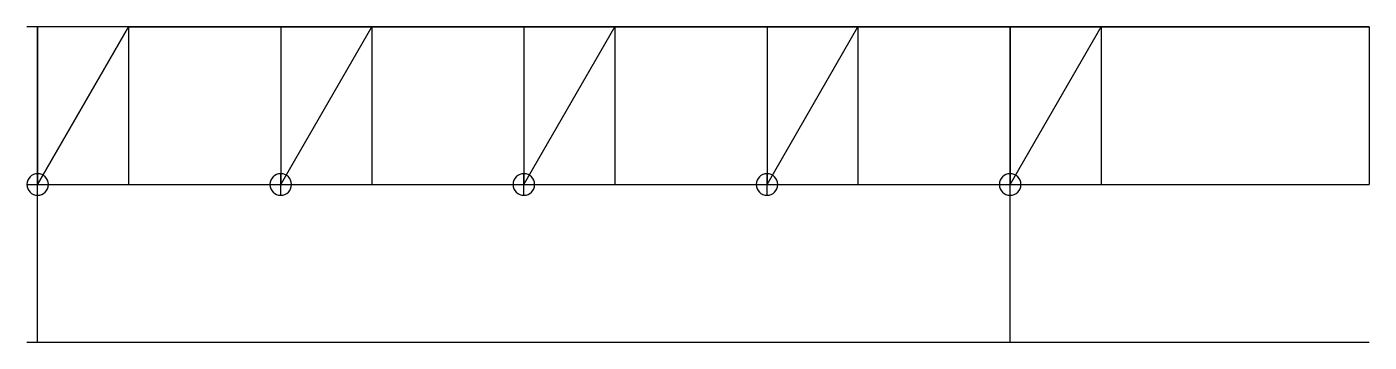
# Model space of a CAD drawing. Extents: x -6 to 742, y -88 to 88.
import ezdxf

# ---------------------------------------------------------------- set-up
doc = ezdxf.new("R2010")
doc.units = 0
doc.layers.get('0').update_dxf_attribs({"linetype": 'CONTINUOUS'})

msp = doc.modelspace()

# ---------------------------------------------------------------- linework, layer by layer
at = {"linetype": 'CONTINUOUS'}
for p, q in [((741.77, 87.75), (-6, 87.75)), ((0, -87.75), (0, 87.75)), ((50.67, 87.75), (0, 0)), ((741.77, 87.75), (0, 87.75)), ((0, 87.75), (0, 0)), ((50.67, 87.75), (0, 87.75)), ((0, 87.75), (0, 0)), ((0, 0), (50.67, 87.75)), ((50.67, 87.75), (50.67, 0)), ((50.67, 87.75), (741.77, 87.75)), ((186.11, 87.75), (135.44, 87.75)), ((135.44, 87.75), (135.44, 0)), ((135.44, 0), (186.11, 87.75)), ((186.11, 87.75), (186.11, 0)), ((321.55, 87.75), (270.88, 87.75)), ((270.88, 87.75), (270.88, 0)), ((270.88, 0), (321.55, 87.75)), ((321.55, 87.75), (321.55, 0)), ((456.99, 87.75), (406.33, 87.75)), ((406.33, 87.75), (406.33, 0)), ((406.33, 0), (456.99, 87.75)), ((456.99, 87.75), (456.99, 0)), ((541.77, -87.75), (541.77, 87.75)), ((541.77, 87.75), (541.77, 0)), ((592.43, 87.75), (541.77, 87.75)), ((541.77, 87.75), (541.77, 0)), ((541.77, 0), (592.43, 87.75)), ((592.43, 87.75), (592.43, 0)), ((741.77, 87.75), (741.77, 0)), ((-6, 0), (741.77, 0)), ((-6, 0), (6, 0)), ((0, -6), (0, 6)), ((0, 0), (741.77, 0)), ((0, 0), (50.67, 0)), ((129.44, 0), (141.44, 0)), ((135.44, -6), (135.44, 6)), ((135.44, 0), (186.11, 0)), ((264.88, 0), (276.88, 0)), ((270.88, -6), (270.88, 6)), ((270.88, 0), (321.55, 0)), ((400.33, 0), (412.33, 0)), ((406.33, -6), (406.33, 6)), ((406.33, 0), (456.99, 0)), ((535.77, 0), (547.77, 0)), ((541.77, -6), (541.77, 6)), ((541.77, 0), (592.43, 0)), ((-6, -87.75), (741.77, -87.75))]:
    msp.add_line(p, q, dxfattribs=at)
for centre, start, end in [((0, 0), 0, 180), ((0, 0), 180, 0), ((135.44, 0), 0, 180), ((135.44, 0), 180, 0), ((270.88, 0), 0, 180), ((270.88, 0), 180, 0), ((406.33, 0), 0, 180), ((406.33, 0), 180, 0), ((541.77, 0), 0, 180), ((541.77, 0), 180, 0)]:
    msp.add_arc(centre, 6, start, end, dxfattribs=at)

doc.saveas('drawing.dxf')
